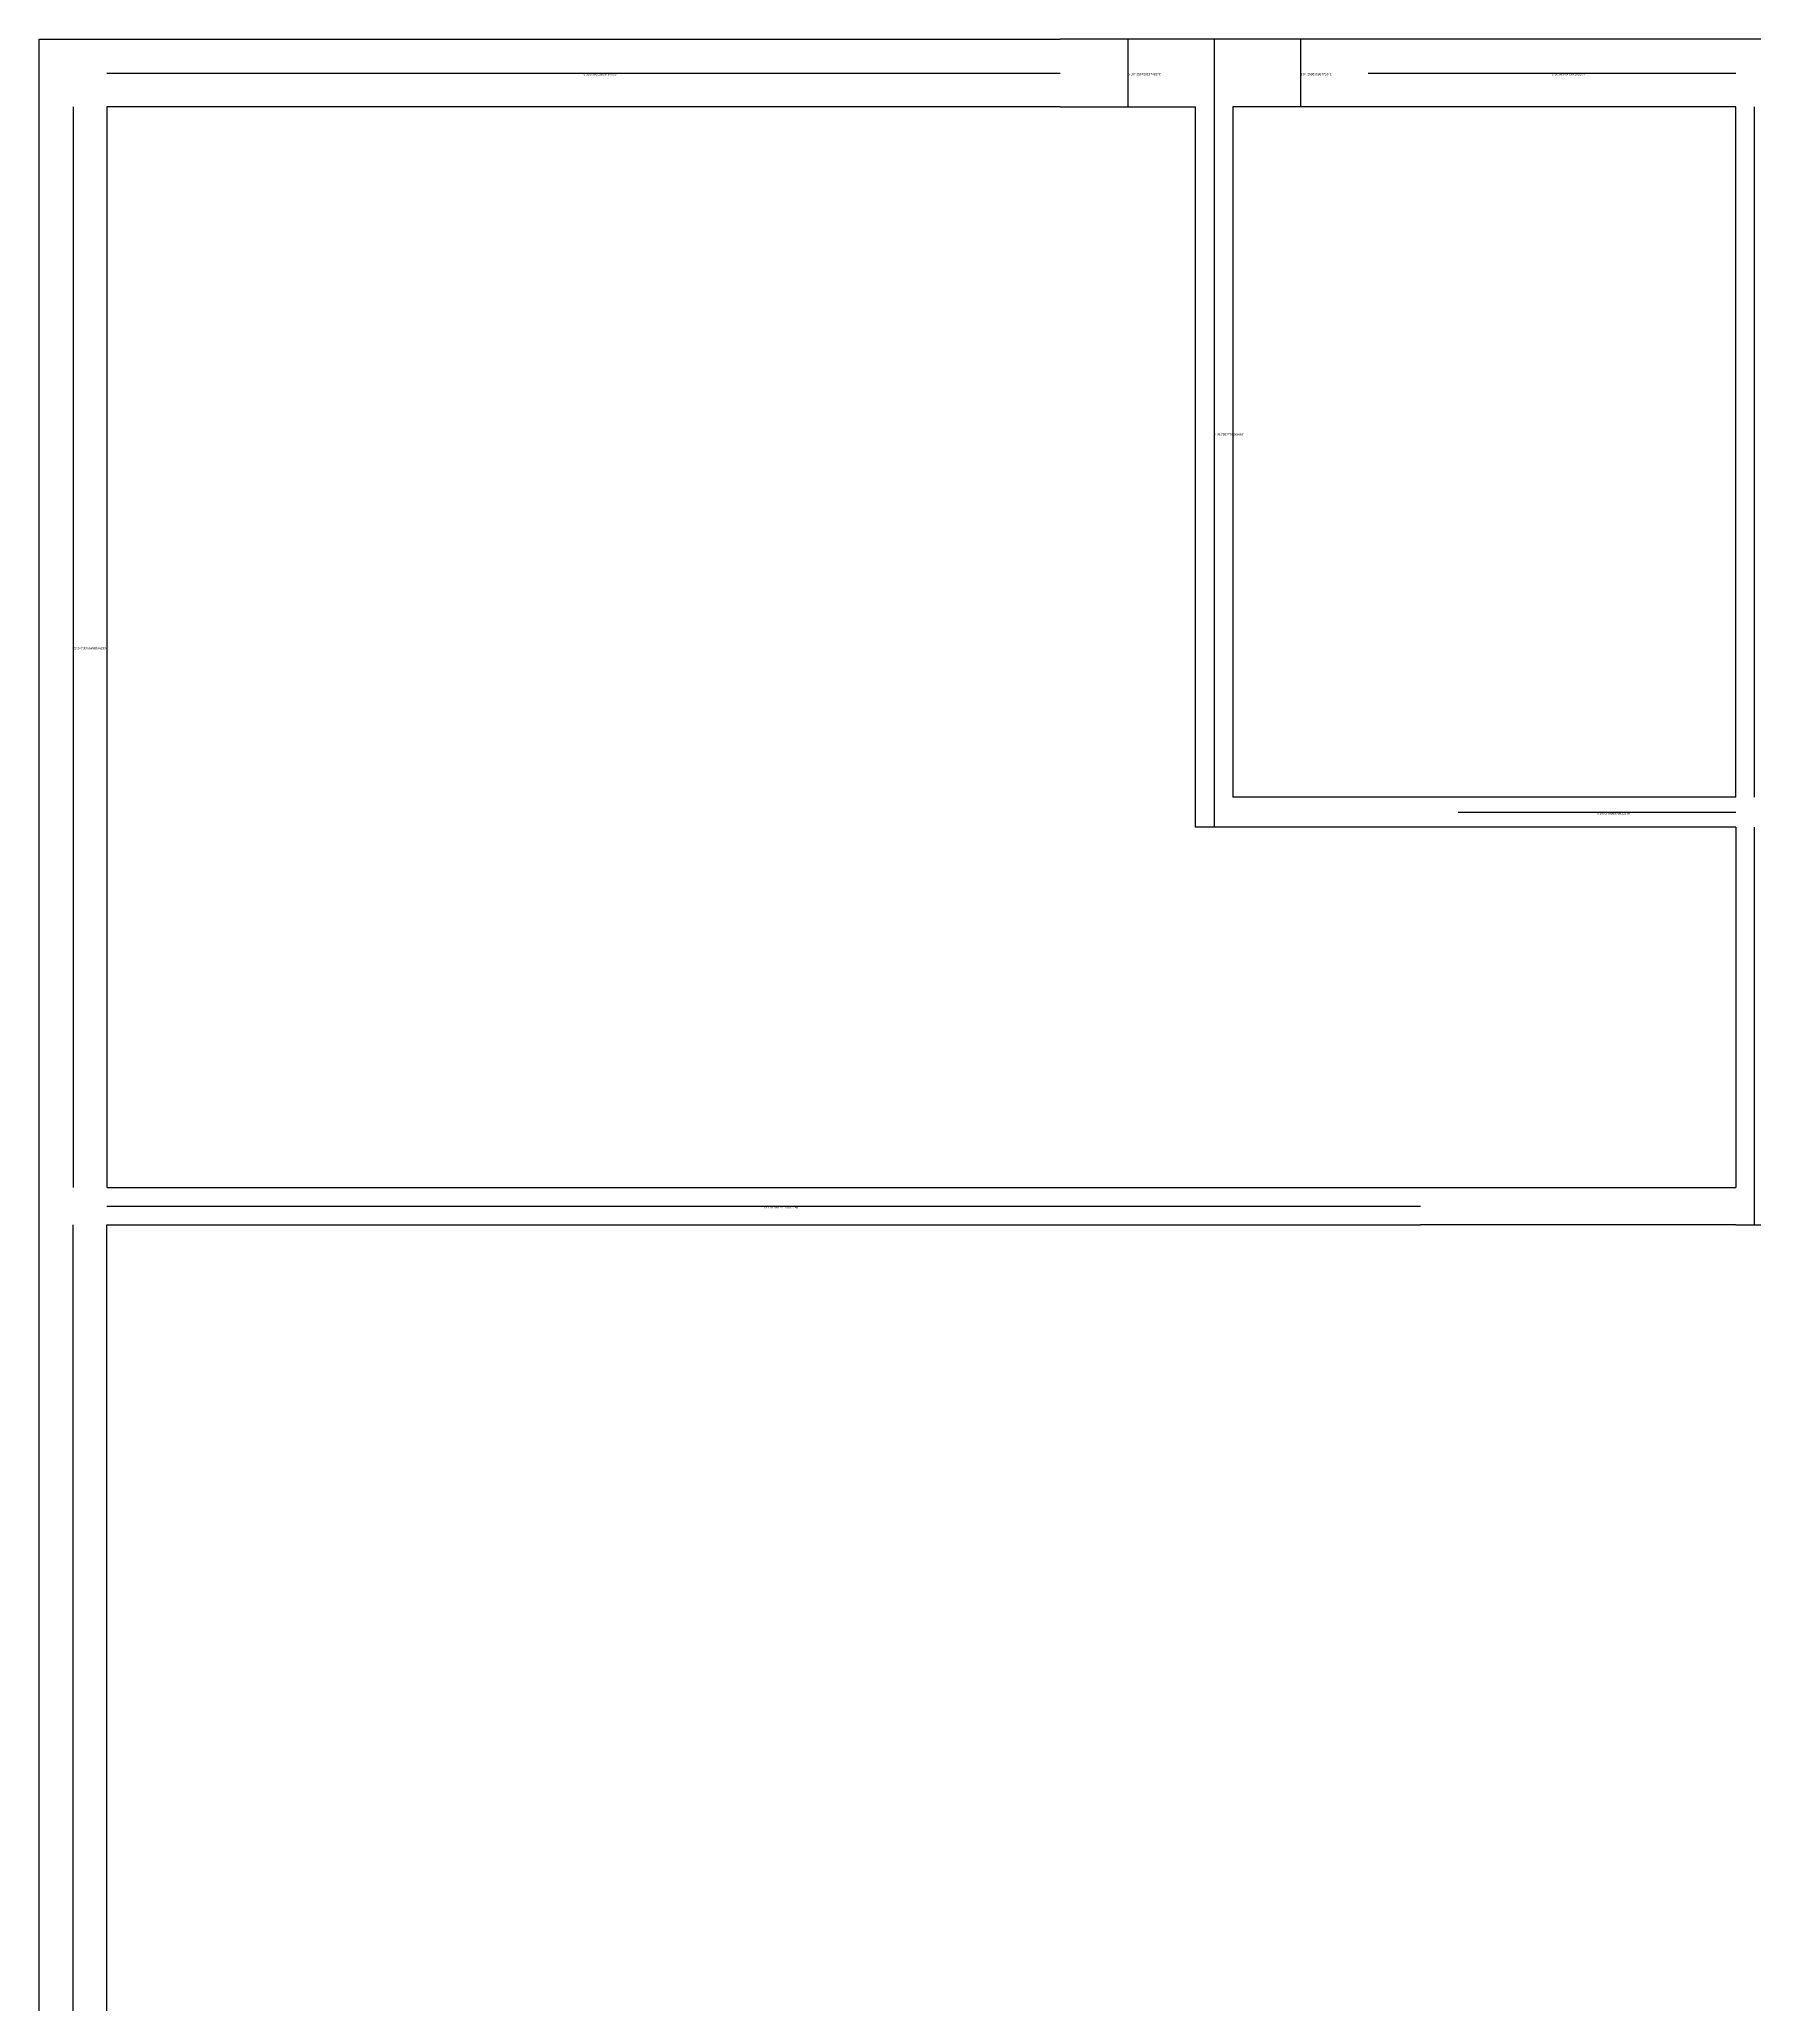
# Model space of a CAD drawing. Header units: metres. Extents: x 328 to 784, y 390 to 981.
# Drawn here: x 328 to 556.5, y 719.1 to 981 of the extents above; entities that cross this region are included whole.
import ezdxf

# ---------------------------------------------------------------- set-up
doc = ezdxf.new("R2010")
doc.units = ezdxf.units.M

msp = doc.modelspace()

# ---------------------------------------------------------------- linework, layer by layer
at = {"layer": 'centrelines'}
for p, q in [((473, 981), (473, 972)), ((484.5, 981), (484.5, 876)), ((496, 981), (496, 972)), ((337, 976.5), (464, 976.5)), ((505, 976.5), (554, 976.5)), ((332.5, 972), (332.5, 828)), ((556.5, 880), (556.5, 972)), ((517, 878), (554, 878)), ((556.5, 823), (556.5, 876)), ((337, 825.5), (512, 825.5)), ((332.5, 546), (332.5, 823))]:
    msp.add_line(p, q, dxfattribs=at)
at = {"layer": 'wall'}
for p, q in [((328, 537), (328, 981)), ((328, 981), (464, 981)), ((482, 981), (464, 981)), ((487, 981), (482, 981)), ((505, 981), (487, 981)), ((559, 981), (505, 981)), ((464, 972), (337, 972)), ((337, 972), (337, 828)), ((464, 972), (482, 972)), ((482, 876), (482, 972)), ((505, 972), (487, 972)), ((487, 972), (487, 880)), ((554, 972), (505, 972)), ((554, 880), (554, 972)), ((517, 880), (487, 880)), ((554, 880), (517, 880)), ((487, 876), (482, 876)), ((517, 876), (487, 876)), ((554, 876), (517, 876)), ((554, 876), (554, 828)), ((337, 828), (512, 828)), ((512, 828), (554, 828)), ((337, 546), (337, 823)), ((337, 823), (512, 823)), ((554, 823), (512, 823)), ((554, 823), (559, 823))]:
    msp.add_line(p, q, dxfattribs=at)

# ---------------------------------------------------------------- texts
at = {"layer": 'centrelines', "char_height": 0.3, "attachment_point": 1}
for s, insert in [('8 116.35813839787008', (400.5, 976.5)), ('6 107.25972912748178', (473, 976.5)), ('3 84.25983936473041', (496, 976.5)), ('2 26.693404084202804', (529.5, 976.5)), ('4 95.7597776268067', (484.5, 928.5)), ('22 247.93359583392333', (332.5, 900)), ('5 106.57988558913276', (535.5, 878)), ('15 170.09177115512765', (424.5, 825.5))]:
    msp.add_mtext(s, dxfattribs=dict(at, insert=insert))

doc.saveas('drawing.dxf')
